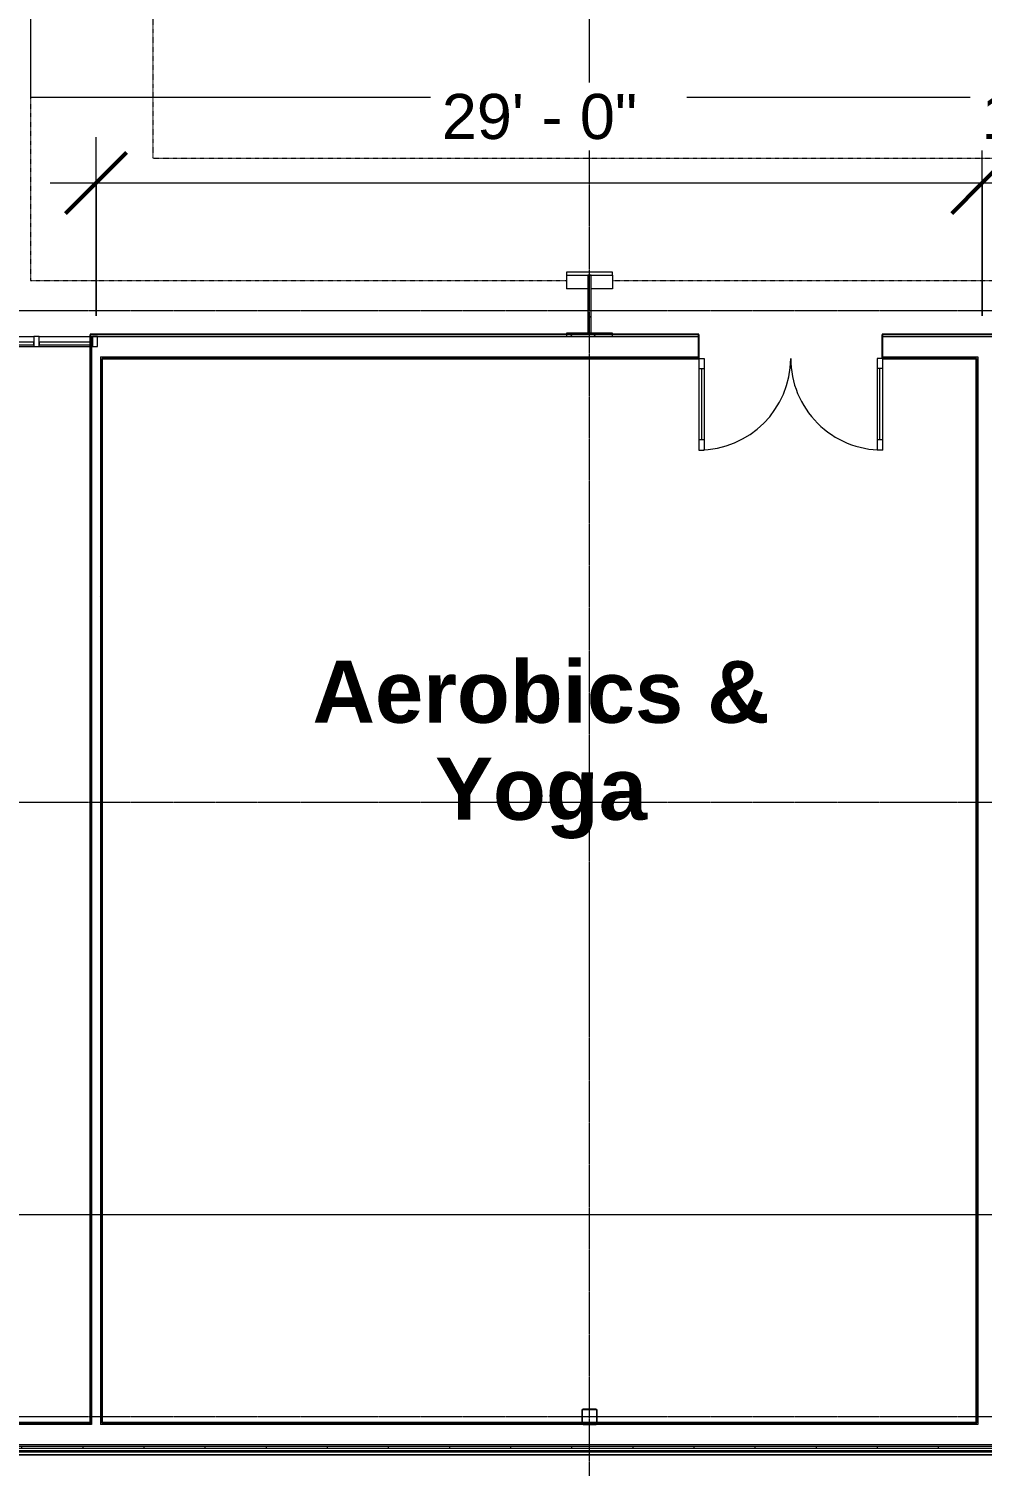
# Model space of a CAD drawing. Header units: inches. Extents: x 21753 to 28474, y -23238 to -20311.
# Drawn here: x 24603 to 24977, y -22804 to -22239 of the extents above; entities that cross this region are included whole.
import ezdxf

# ---------------------------------------------------------------- set-up
doc = ezdxf.new("R2010")
doc.units = ezdxf.units.IN
doc.header["$MEASUREMENT"] = 0
doc.linetypes.add('Dash 1_16_', pattern=[0.125, 0.0625, -0.0625])
doc.linetypes.add('Grid Line 1_2_', pattern=[0.875, 0.5, -0.125, 0.125, -0.125])
for name, color, linetype, lineweight in [('A-ANNO-DIMS', 211, 'Continuous', 9), ('A-ANNO-DIMS-192', 211, 'Continuous', 9), ('A-DOOR', 31, 'Continuous', 9), ('A-DOOR-GLAZ', 31, 'Continuous', 15), ('A-FLOR', 192, 'Continuous', 9), ('A-FLOR-CLRS', 90, 'Dash 1_16_', 9), ('A-FLOR-HRAL', 11, 'Continuous', 9), ('A-GLAZ-CURT', 52, 'Continuous', 9), ('A-GLAZ-CWMG', 51, 'Continuous', 9), ('A-WALL', 113, 'Continuous', 9), ('A-WALL-PATT', 111, 'Continuous', 25), ('C-BLDG-PADS', 91, 'Continuous', 9), ('C-TOPO', 7, 'Continuous', 9), ('G-ANNO-SYMB', 111, 'Continuous', 9), ('I-WALL', 2, 'Continuous', 9), ('L-SITE-WALL', 31, 'Continuous', 9), ('M-AREA-IDEN', 171, 'Continuous', 9), ('S-COLS', 52, 'Continuous', 9), ('S-GRID', 1, 'Continuous', 9)]:
    doc.layers.add(name, color=color, linetype=linetype, lineweight=lineweight)
doc.styles.add('Arial_1', font='arial.ttf', dxfattribs={"height": 17.703593})
doc.styles.add('Arial_B_1', font='arialbd.ttf', dxfattribs={"height": 24.354149})
doc.dimstyles.new('Linear_-_3_32__Arial_1', dxfattribs={"dimscale": 12, "dimtxt": 18, "dimasz": 2, "dimexe": 1.5, "dimexo": 1, "dimgap": 1, "dimtad": 1, "dimrnd": 0.25, "dimzin": 1, "dimdsep": 46, "dimlunit": 4, "dimtxsty": 'Arial_1', "dimblk1": 'OBLIQUE', "dimblk2": 'OBLIQUE', "dimsah": 1, "dimcen": 0.09, "dimdle": 1.5, "dimazin": 0, "dimtfac": 1, "dimtdec": 4, "dimtix": 1, "dimtmove": 0, "dimatfit": 3, "dimfxl": 1, "dimtvp": 1, "dimtfill": 1, "dimfrac": 2, "dimtolj": 1, "dimtzin": 0, "dimarcsym": 2})
pattern_1 = [(45, (0, 0), (-19.00703, 19.00703), []), (45, (0, 28.8), (-19.00703, 19.00703), [])]
pattern_2 = [(0, (0, 0), (61.44, 15.36), [2.534, -43.546, 2.534, -43.546, -245.76]), (0, (0, 0), (61.44, 15.36), [-92.16, 2.534, -89.626, 2.534, -43.546, -107.52]), (0, (0, 0), (61.44, 15.36), [-230.4, 2.534, -28.186, 2.534, -74.266]), (120, (23.04, 7.68), (-44.02215, 45.528601), [2.534, -43.546, 2.534, -43.546, -245.76]), (120, (23.04, 7.68), (-44.02215, 45.528601), [-92.16, 2.534, -89.626, 2.534, -43.546, -107.52]), (120, (23.04, 7.68), (-44.02215, 45.528601), [-230.4, 2.534, -28.186, 2.534, -74.266]), (240, (30.72, 38.4), (-17.41785, -60.888601), [2.534, -43.546, 2.534, -43.546, -245.76]), (240, (30.72, 38.4), (-17.41785, -60.888601), [-92.16, 2.534, -89.626, 2.534, -43.546, -107.52]), (240, (30.72, 38.4), (-17.41785, -60.888601), [-230.4, 2.534, -28.186, 2.534, -74.266])]

# ---------------------------------------------------------------- blocks, each defined once
blk = doc.blocks.new('HSS-Hollow Structural Section-Column - HSS6X6X1_4-V5-First Floor Plan')
at = {"layer": 'S-COLS'}
h = blk.add_hatch(dxfattribs=at)
h.set_pattern_fill('FP_5', color=256, style=0, pattern_type=2)
h.set_pattern_definition([(225, (24822.89, -22784.303), (19.00703, -19.00703), []), (225, (24822.89, -22813.103), (19.00703, -19.00703), [])])
h.paths.add_polyline_path([(-2.53, 3), (-2.86, 2.86), (-3, 2.53), (-3, -2.53), (-2.86, -2.86), (-2.53, -3), (2.53, -3), (2.86, -2.86), (3, -2.53), (3, 2.53), (2.86, 2.86), (2.53, 3)], flags=0)
h.paths.add_polyline_path([(2.53, 2.77), (2.7, 2.7), (2.77, 2.53), (2.7, -2.7), (2.53, -2.77), (-2.7, -2.7), (-2.77, -2.53), (-2.7, 2.7), (-2.53, 2.77)], flags=0)
at = {"layer": 'S-COLS', "lineweight": 15}
for p, q in [((-3, 2.53), (-3, -2.53)), ((-2.77, -2.53), (-2.77, 2.53)), ((2.53, 3), (-2.53, 3)), ((-2.53, 2.77), (2.53, 2.77)), ((2.77, 2.53), (2.77, -2.53)), ((3, -2.53), (3, 2.53)), ((2.53, -2.77), (-2.53, -2.77)), ((-2.53, -3), (2.53, -3))]:
    blk.add_line(p, q, dxfattribs=at)
for centre, radius, start, end in [((-2.53, 2.53), 0.466, 90, 180), ((-2.53, 2.53), 0.233, 90, 180), ((2.53, 2.53), 0.466, 360, 90), ((2.53, 2.53), 0.233, 0, 90), ((-2.53, -2.53), 0.466, 180, 270), ((-2.53, -2.53), 0.233, 180, 270), ((2.53, -2.53), 0.233, 270, 360), ((2.53, -2.53), 0.466, 270, 360)]:
    blk.add_arc(centre, radius, start, end, dxfattribs=at)
blk = doc.blocks.new('Double-Glass 1 - 72_ x 96_-618616-First Floor Plan')
at = {"layer": 'A-DOOR', "lineweight": 13}
for p, q in [((-36.02, 36.78), (-36.02, 40.78)), ((-36.02, 40.78), (-34, 40.78)), ((-34, 36.78), (-34, 40.78)), ((34, 36.78), (34, 40.78)), ((36, 40.78), (34, 40.78)), ((36, 36.78), (36, 40.78)), ((-36.02, 36.78), (-34, 36.78)), ((34, 36.78), (36, 36.78)), ((-36.02, 8.78), (-34, 8.78)), ((-36.02, 4.78), (-36.02, 8.78)), ((-34, 4.78), (-34, 8.78)), ((36, 8.78), (34, 8.78)), ((34, 4.78), (34, 8.78)), ((36, 4.78), (36, 8.78)), ((-36.02, 4.78), (-34, 4.78)), ((36, 4.78), (34, 4.78))]:
    blk.add_line(p, q, dxfattribs=at)
at = {"layer": 'A-DOOR'}
for p, q in [((-36.02, 8.78), (-36.02, 36.78)), ((-34, 8.78), (-34, 36.78)), ((34, 8.78), (34, 36.78)), ((36, 8.78), (36, 36.78))]:
    blk.add_line(p, q, dxfattribs=at)
for centre, radius, start, end in [((-36.02, 4.78), 36, 360, 90), ((36, 4.76), 36.02, 90, 179.9666)]:
    blk.add_arc(centre, radius, start, end, dxfattribs=at)
at = {"layer": 'A-DOOR-GLAZ'}
for p, q in [((-35, 36.78), (-35, 8.78)), ((35, 8.78), (35, 36.78))]:
    blk.add_line(p, q, dxfattribs=at)
blk = doc.blocks.new('System Panel - Glazed-809283-First Floor Plan')
at = {"layer": 'A-GLAZ-CURT'}
for p, q in [((10.5, 1.25), (-10.5, 1.25)), ((-10.5, 1.25), (-10.5, 0.25)), ((-10.5, 0.25), (10.5, 0.25)), ((10.5, 1.25), (-9.5, 1.25)), ((-9.5, 0.25), (10.5, 0.25)), ((10.5, 0.25), (10.5, 1.25)), ((10.5, 1.25), (10.5, 0.25))]:
    blk.add_line(p, q, dxfattribs=at)
blk = doc.blocks.new('Rectangular Mullion - Rectangular Mullion 1-771667-First Floor Plan')
at = {"layer": 'A-GLAZ-CWMG'}
for p, q in [((24606.77, -22360.05), (24626.77, -22360.05)), ((24606.77, -22364.05), (24626.77, -22364.05))]:
    blk.add_line(p, q, dxfattribs=at)
blk = doc.blocks.new('Rectangular Mullion - Rectangular Mullion 1-809287-First Floor Plan')
at = {"layer": 'A-GLAZ-CWMG', "lineweight": 13}
for p, q in [((0, 2), (-2, 2)), ((-2, 2), (-2, -2)), ((0, -2), (0, 2)), ((-2, -2), (0, -2))]:
    blk.add_line(p, q, dxfattribs=at)
blk = doc.blocks.new('System Panel - Glazed-809284-First Floor Plan')
at = {"layer": 'A-GLAZ-CURT'}
for p, q in [((17.09375, 1.25), (-17.09375, 1.25)), ((-17.09375, 1.25), (-17.09375, 0.25)), ((-17.09375, 0.25), (-17.09375, 1.25)), ((17.09375, 1.25), (-17.09375, 1.25)), ((-17.09375, 0.25), (17.09375, 0.25)), ((-17.09375, 0.25), (17.09375, 0.25)), ((17.09375, 0.25), (17.09375, 1.25)), ((17.09375, 1.25), (17.09375, 0.25))]:
    blk.add_line(p, q, dxfattribs=at)
blk = doc.blocks.new('Rectangular Mullion - Rectangular Mullion 1-V14-First Floor Plan')
at = {"layer": 'A-GLAZ-CWMG'}
for p, q in [((24462.02, -22360.05), (24496.2, -22360.05)), ((24462.02, -22364.05), (24496.2, -22364.05))]:
    blk.add_line(p, q, dxfattribs=at)
blk = doc.blocks.new('Rectangular Mullion - Rectangular Mullion 1-809282-First Floor Plan')
at = {"layer": 'A-GLAZ-CWMG', "lineweight": 13}
for p, q in [((-1, 2), (1, 2)), ((-1, -2), (-1, 2)), ((1, 2), (1, -2)), ((1, -2), (-1, -2))]:
    blk.add_line(p, q, dxfattribs=at)
blk = doc.blocks.new('Top Rail Type - Top Rail_Internal_-939601-First Floor Plan')
at = {"layer": 'A-FLOR-HRAL'}
blk.add_arc((24243.39, -21906.05), 361.52, 270, 0, dxfattribs=at)
blk = doc.blocks.new('DIMBLOCK14-First Floor Plan')
at = {"layer": 'A-ANNO-DIMS-192'}
for p, q in [((24629.14, -22351.99), (24629.14, -22281.78)), ((24977.14, -22351.99), (24977.14, -22281.78)), ((24611.14, -22299.78), (24977.14, -22299.78)), ((24629.14, -22299.78), (24629.14, -22351.99)), ((24977.14, -22299.78), (24977.14, -22351.99))]:
    blk.add_line(p, q, dxfattribs=at)
at = {"layer": 'A-ANNO-DIMS-192', "lineweight": 50}
for p, q in [((24629.14, -22299.78), (24641.14, -22287.78)), ((24977.14, -22299.78), (24989.14, -22287.78)), ((24629.14, -22299.78), (24617.14, -22311.78)), ((24977.14, -22299.78), (24965.14, -22311.78))]:
    blk.add_line(p, q, dxfattribs=at)
at = {"layer": 'A-ANNO-DIMS-192', "color": 0, "insert": (24764.92, -22264.81), "char_height": 17.704, "width": 91.7169, "attachment_point": 1, "line_spacing_factor": 0.938532, "style": 'Arial_1', "bg_fill": 3, "box_fill_scale": 1.25, "bg_fill_color": 0, "bg_fill_transparency": 0}
blk.add_mtext('29\' - 0"', dxfattribs=at)
blk = doc.blocks.new('_Oblique')
at = {"color": 0, "linetype": 'ByBlock', "lineweight": -2}
blk.add_line((-0.5, -0.5), (0.5, 0.5), dxfattribs=at)
blk = doc.blocks.new('DIMBLOCK15-First Floor Plan')
at = {"layer": 'A-ANNO-DIMS-192'}
for p, q in [((24977.14, -22351.99), (24977.14, -22281.78)), ((25107.64, -22351.99), (25107.64, -22281.78)), ((24977.14, -22299.78), (25107.64, -22299.78)), ((24977.14, -22299.78), (24977.14, -22351.99)), ((25107.64, -22299.78), (25107.64, -22351.99))]:
    blk.add_line(p, q, dxfattribs=at)
at = {"layer": 'A-ANNO-DIMS-192', "lineweight": 50}
for p, q in [((24977.14, -22299.78), (24989.14, -22287.78)), ((25107.64, -22299.78), (25119.64, -22287.78)), ((24977.14, -22299.78), (24965.14, -22311.78)), ((25107.64, -22299.78), (25095.64, -22311.78))]:
    blk.add_line(p, q, dxfattribs=at)
at = {"layer": 'A-ANNO-DIMS-192', "color": 0, "insert": (24976.9, -22264.81), "char_height": 17.7036, "width": 157.1815, "attachment_point": 1, "line_spacing_factor": 0.938532, "style": 'Arial_1', "bg_fill": 3, "box_fill_scale": 1.25, "bg_fill_color": 0, "bg_fill_transparency": 0}
blk.add_mtext('10\' - 10 1/2"', dxfattribs=at)

msp = doc.modelspace()

# ---------------------------------------------------------------- hatches: boundary and pattern name
at = {"layer": 'A-WALL-PATT', "lineweight": 9}
h = msp.add_hatch(dxfattribs=at)
h.set_pattern_fill('FP_8', color=256, style=0, pattern_type=2)
h.set_pattern_definition(pattern_2)
h.paths.add_polyline_path([(24626.765, -22787.303), (24627.39, -22787.303), (24627.39, -22360.053), (24626.765, -22360.053), (24626.765, -22786.678)], flags=0)
h = msp.add_hatch(dxfattribs=at)
h.set_pattern_fill('FP_8', color=256, style=0, pattern_type=2)
h.set_pattern_definition(pattern_2)
h.paths.add_polyline_path([(24630.89, -22787.303), (24631.515, -22787.303), (24631.515, -22368.053), (24630.89, -22368.053), (24630.89, -22786.678)], flags=0)
h = msp.add_hatch(dxfattribs=at)
h.set_pattern_fill('FP_8', color=256, style=0, pattern_type=2)
h.set_pattern_definition(pattern_2)
h.paths.add_polyline_path([(25726.39, -22368.678), (25726.39, -22368.053), (25725.515, -22368.053), (25725.515, -22368.678)], flags=0)
h.paths.add_polyline_path([(25720.765, -22368.678), (25720.765, -22368.053), (25583.854, -22368.053), (25583.854, -22368.678), (25672.798, -22368.678)], flags=0)
h.paths.add_polyline_path([(25582.854, -22368.678), (25582.854, -22368.053), (25577.854, -22368.053), (25577.854, -22368.678)], flags=0)
h.paths.add_polyline_path([(25576.854, -22368.678), (25576.854, -22368.053), (25546.765, -22368.053), (25546.765, -22368.678)], flags=0)
h.paths.add_polyline_path([(25450.015, -22368.678), (25450.015, -22368.053), (25446.927, -22368.066), (25446.927, -22368.678)], flags=0)
h.paths.add_polyline_path([(25445.927, -22368.678), (25445.927, -22368.053), (25440.927, -22368.091), (25440.927, -22368.678)], flags=0)
h.paths.add_polyline_path([(25439.927, -22368.678), (25439.927, -22368.053), (25301.515, -22368.053), (25301.515, -22368.678), (25396.324, -22368.678)], flags=0)
h.paths.add_polyline_path([(25296.765, -22368.678), (25296.765, -22368.053), (25169.515, -22368.053), (25169.515, -22368.678), (25258.087, -22368.678)], flags=0)
h.paths.add_polyline_path([(25105.265, -22368.678), (25105.265, -22368.053), (24979.515, -22368.053), (24979.515, -22368.678), (24981.613, -22368.678)], flags=0)
h.paths.add_polyline_path([(25110.89, -22368.678), (25110.89, -22368.053), (25110.015, -22368.053), (25110.015, -22368.678)], flags=0)
h.paths.add_polyline_path([(24974.765, -22368.678), (24974.765, -22368.053), (24937.89, -22368.053), (24937.89, -22368.678)], flags=0)
h.paths.add_polyline_path([(24865.89, -22368.678), (24865.89, -22368.053), (24631.515, -22368.053), (24631.515, -22368.678), (24705.139, -22368.678)], flags=0)
h = msp.add_hatch(dxfattribs=at)
h.set_pattern_fill('FP_8', color=256, style=0, pattern_type=2)
h.set_pattern_definition(pattern_2)
h.paths.add_polyline_path([(24974.765, -22787.303), (24975.39, -22787.303), (24975.39, -22368.053), (24974.765, -22368.053), (24974.765, -22786.678)], flags=0)
h = msp.add_hatch(dxfattribs=at)
h.set_pattern_fill('FP_10', color=256, style=0, pattern_type=2)
h.set_pattern_definition([(0, (0, 0), (0, 24), []), (90, (0, 0), (-24, 1e-15), [])])
h.paths.add_polyline_path([(24244.015, -22796.803), (25078.015, -22796.803), (25078.015, -22796.053), (24244.015, -22796.053)], flags=0)
at = {"layer": 'S-COLS'}
h = msp.add_hatch(dxfattribs=at)
h.set_pattern_fill('FP_1', color=256, style=0, pattern_type=2)
h.set_pattern_definition(pattern_1)
h.paths.add_polyline_path([(24823.515, -22358.803), (24823.515, -22336.051), (24822.265, -22336.051), (24822.265, -22358.803)], flags=0)
h = msp.add_hatch(dxfattribs=at)
h.set_pattern_fill('FP_1', color=256, style=0, pattern_type=2)
h.set_pattern_definition(pattern_1)
h.paths.add_polyline_path([(24831.89, -22360.053), (24831.89, -22358.803), (24813.89, -22358.803), (24813.89, -22360.053)], flags=0)

# ---------------------------------------------------------------- linework, layer by layer
at = {"layer": 'A-FLOR'}
for p, q in [((24603.39, -21938.54), (24603.39, -22266.053)), ((24603.39, -22266.053), (26010.64, -22266.053))]:
    msp.add_line(p, q, dxfattribs=at)
at = {"layer": 'A-FLOR-CLRS'}
for p, q in [((24651.39, -21134.553), (24651.39, -22290.053)), ((24603.39, -21938.54), (24603.39, -22338.053)), ((24651.39, -22290.053), (25927.39, -22290.053)), ((24603.39, -22338.053), (24813.89, -22338.053)), ((24831.89, -22338.053), (25103.39, -22338.053))]:
    msp.add_line(p, q, dxfattribs=at)
at = {"layer": 'A-WALL'}
for p, q in [((24626.765, -22360.053), (24865.89, -22360.053)), ((24627.39, -22360.053), (24627.39, -22787.303)), ((24937.89, -22360.053), (25110.89, -22360.053)), ((24630.89, -22368.053), (24630.89, -22787.303)), ((24630.89, -22368.053), (24865.89, -22368.053)), ((24937.89, -22368.053), (24975.39, -22368.053)), ((24974.765, -22368.678), (24974.765, -22368.053)), ((24975.39, -22368.053), (24975.39, -22787.303)), ((24627.39, -22787.303), (24535.924, -22787.303)), ((24626.765, -22786.678), (24626.765, -22787.303)), ((24820.356, -22787.303), (24630.89, -22787.303)), ((24631.515, -22786.678), (24631.515, -22787.303)), ((24975.39, -22787.303), (24825.424, -22787.303)), ((24974.765, -22786.678), (24974.765, -22787.303)), ((25078.015, -22795.303), (24244.015, -22795.303)), ((25078.015, -22796.053), (24244.015, -22796.053)), ((25078.015, -22796.803), (24244.015, -22796.803)), ((25078.015, -22797.678), (24244.015, -22797.678))]:
    msp.add_line(p, q, dxfattribs=at)
at = {"layer": 'C-BLDG-PADS'}
msp.add_line((24243.765, -22799.303), (25078.015, -22799.303), dxfattribs=at)
at = {"layer": 'C-TOPO'}
msp.add_line((25078.015, -22799.303), (24243.765, -22799.303), dxfattribs=at)
at = {"layer": 'G-ANNO-SYMB'}
msp.add_line((26316.226, -22705.015), (21999.999, -22705.015), dxfattribs=at)
at = {"layer": 'I-WALL', "lineweight": 25}
for p, q in [((24631.515, -22359.303), (24626.765, -22359.303)), ((24626.765, -22359.303), (24626.765, -22786.678)), ((24631.515, -22786.678), (24631.515, -22368.678)), ((24974.765, -22368.678), (24974.765, -22786.678))]:
    msp.add_line(p, q, dxfattribs=at)
at = {"layer": 'L-SITE-WALL', "lineweight": 25}
for p, q in [((24865.89, -22359.303), (24631.515, -22359.303)), ((24865.89, -22368.678), (24865.89, -22359.303)), ((25110.89, -22359.303), (24937.89, -22359.303)), ((24937.89, -22359.303), (24937.89, -22368.678)), ((24631.515, -22368.678), (24865.89, -22368.678)), ((24937.89, -22368.678), (24974.765, -22368.678)), ((24626.765, -22786.678), (24536.39, -22786.678)), ((24819.89, -22786.678), (24631.515, -22786.678)), ((24825.665, -22786.678), (24820.116, -22786.678)), ((24974.765, -22786.678), (24825.89, -22786.678)), ((24244.015, -22797.928), (25078.015, -22797.928))]:
    msp.add_line(p, q, dxfattribs=at)
at = {"layer": 'S-COLS', "lineweight": 15}
for p, q in [((24831.89, -22334.798), (24813.89, -22334.798)), ((24813.89, -22334.798), (24813.89, -22336.051)), ((24813.89, -22336.051), (24831.89, -22336.051)), ((24823.515, -22336.051), (24822.265, -22336.051)), ((24822.265, -22336.051), (24822.265, -22358.803)), ((24823.515, -22358.803), (24823.515, -22336.051)), ((24831.89, -22336.051), (24831.89, -22334.798)), ((24813.89, -22358.803), (24813.89, -22360.053)), ((24831.89, -22358.803), (24813.89, -22358.803)), ((24813.89, -22360.053), (24831.89, -22360.053)), ((24822.265, -22358.803), (24823.515, -22358.803)), ((24831.89, -22360.053), (24831.89, -22358.803))]:
    msp.add_line(p, q, dxfattribs=at)
at = {"layer": 'S-COLS'}
for p, q in [((24813.89, -22336.051), (24813.89, -22341.306)), ((24831.89, -22336.051), (24831.89, -22341.306)), ((24822.265, -22341.306), (24813.89, -22341.306)), ((24831.89, -22341.306), (24823.515, -22341.306))]:
    msp.add_line(p, q, dxfattribs=at)
at = {"layer": 'S-GRID', "linetype": 'Grid Line 1_2_'}
for p, q in [((24822.89, -23081.576), (24822.89, -20779.921)), ((26376.857, -22350.053), (21994.798, -22350.053)), ((26376.857, -22543.053), (21994.798, -22543.053)), ((26376.857, -22784.303), (21994.798, -22784.303))]:
    msp.add_line(p, q, dxfattribs=at)

# ---------------------------------------------------------------- block references
at = {"layer": 'A-DOOR', "rotation": 180}
msp.add_blockref('Double-Glass 1 - 72_ x 96_-618616-First Floor Plan', (24901.89, -22363.897), dxfattribs=at)
at = {"layer": 'A-FLOR-HRAL'}
msp.add_blockref('Top Rail Type - Top Rail_Internal_-939601-First Floor Plan', (0, 0), dxfattribs=at)
at = {"layer": 'A-GLAZ-CURT', "rotation": 180}
for name, p in [('System Panel - Glazed-809284-First Floor Plan', (24587.671, -22362.053)), ('System Panel - Glazed-809283-First Floor Plan', (24617.265, -22362.053))]:
    msp.add_blockref(name, p, dxfattribs=at)
at = {"layer": 'A-GLAZ-CWMG'}
for name, p in [('Rectangular Mullion - Rectangular Mullion 1-V14-First Floor Plan', (108.562, 0)), ('Rectangular Mullion - Rectangular Mullion 1-771667-First Floor Plan', (0, 0)), ('Rectangular Mullion - Rectangular Mullion 1-809287-First Floor Plan', (24629.765, -22362.053))]:
    msp.add_blockref(name, p, dxfattribs=at)
at = {"layer": 'A-GLAZ-CWMG', "extrusion": (0, 0, -1)}
msp.add_blockref('Rectangular Mullion - Rectangular Mullion 1-809282-First Floor Plan', (-24605.765, -22362.053), dxfattribs=at)
at = {"layer": 'S-COLS', "rotation": 180}
msp.add_blockref('HSS-Hollow Structural Section-Column - HSS6X6X1_4-V5-First Floor Plan', (24822.89, -22784.303), dxfattribs=at)

# ---------------------------------------------------------------- texts
at = {"layer": 'M-AREA-IDEN', "insert": (24803.913, -22487.439), "char_height": 24.3541, "width": 207.36, "attachment_point": 2, "line_spacing_factor": 0.938532, "style": 'Arial_B_1'}
msp.add_mtext('Aerobics &\\PYoga', dxfattribs=at)

# ---------------------------------------------------------------- next in the draw order: dimensions: what is measured, and where the dimension line sits
at = {"layer": 'A-ANNO-DIMS'}
dim = msp.add_linear_dim(base=(24977.14, -22299.777), p1=(24629.14, -22363.99), p2=(24977.14, -22363.99), dimstyle='Linear_-_3_32__Arial_1', override={"dimpost": '<>', "dimfxl": 348}, dxfattribs=at)
dim.commit()
dim.dimension.update_dxf_attribs({"geometry": 'DIMBLOCK14-First Floor Plan', "text_midpoint": (24803.14, -22278.738)})

# ---------------------------------------------------------------- next in the draw order: dimensions: what is measured, and where the dimension line sits
dim = msp.add_linear_dim(base=(25107.64, -22299.777), p1=(24977.14, -22363.99), p2=(25107.64, -22363.99), dimstyle='Linear_-_3_32__Arial_1', override={"dimpost": '<>', "dimfxl": 130.5}, dxfattribs=at)
dim.commit()
dim.dimension.update_dxf_attribs({"geometry": 'DIMBLOCK15-First Floor Plan', "text_midpoint": (25042.39, -22278.623)})

doc.saveas('drawing.dxf')
